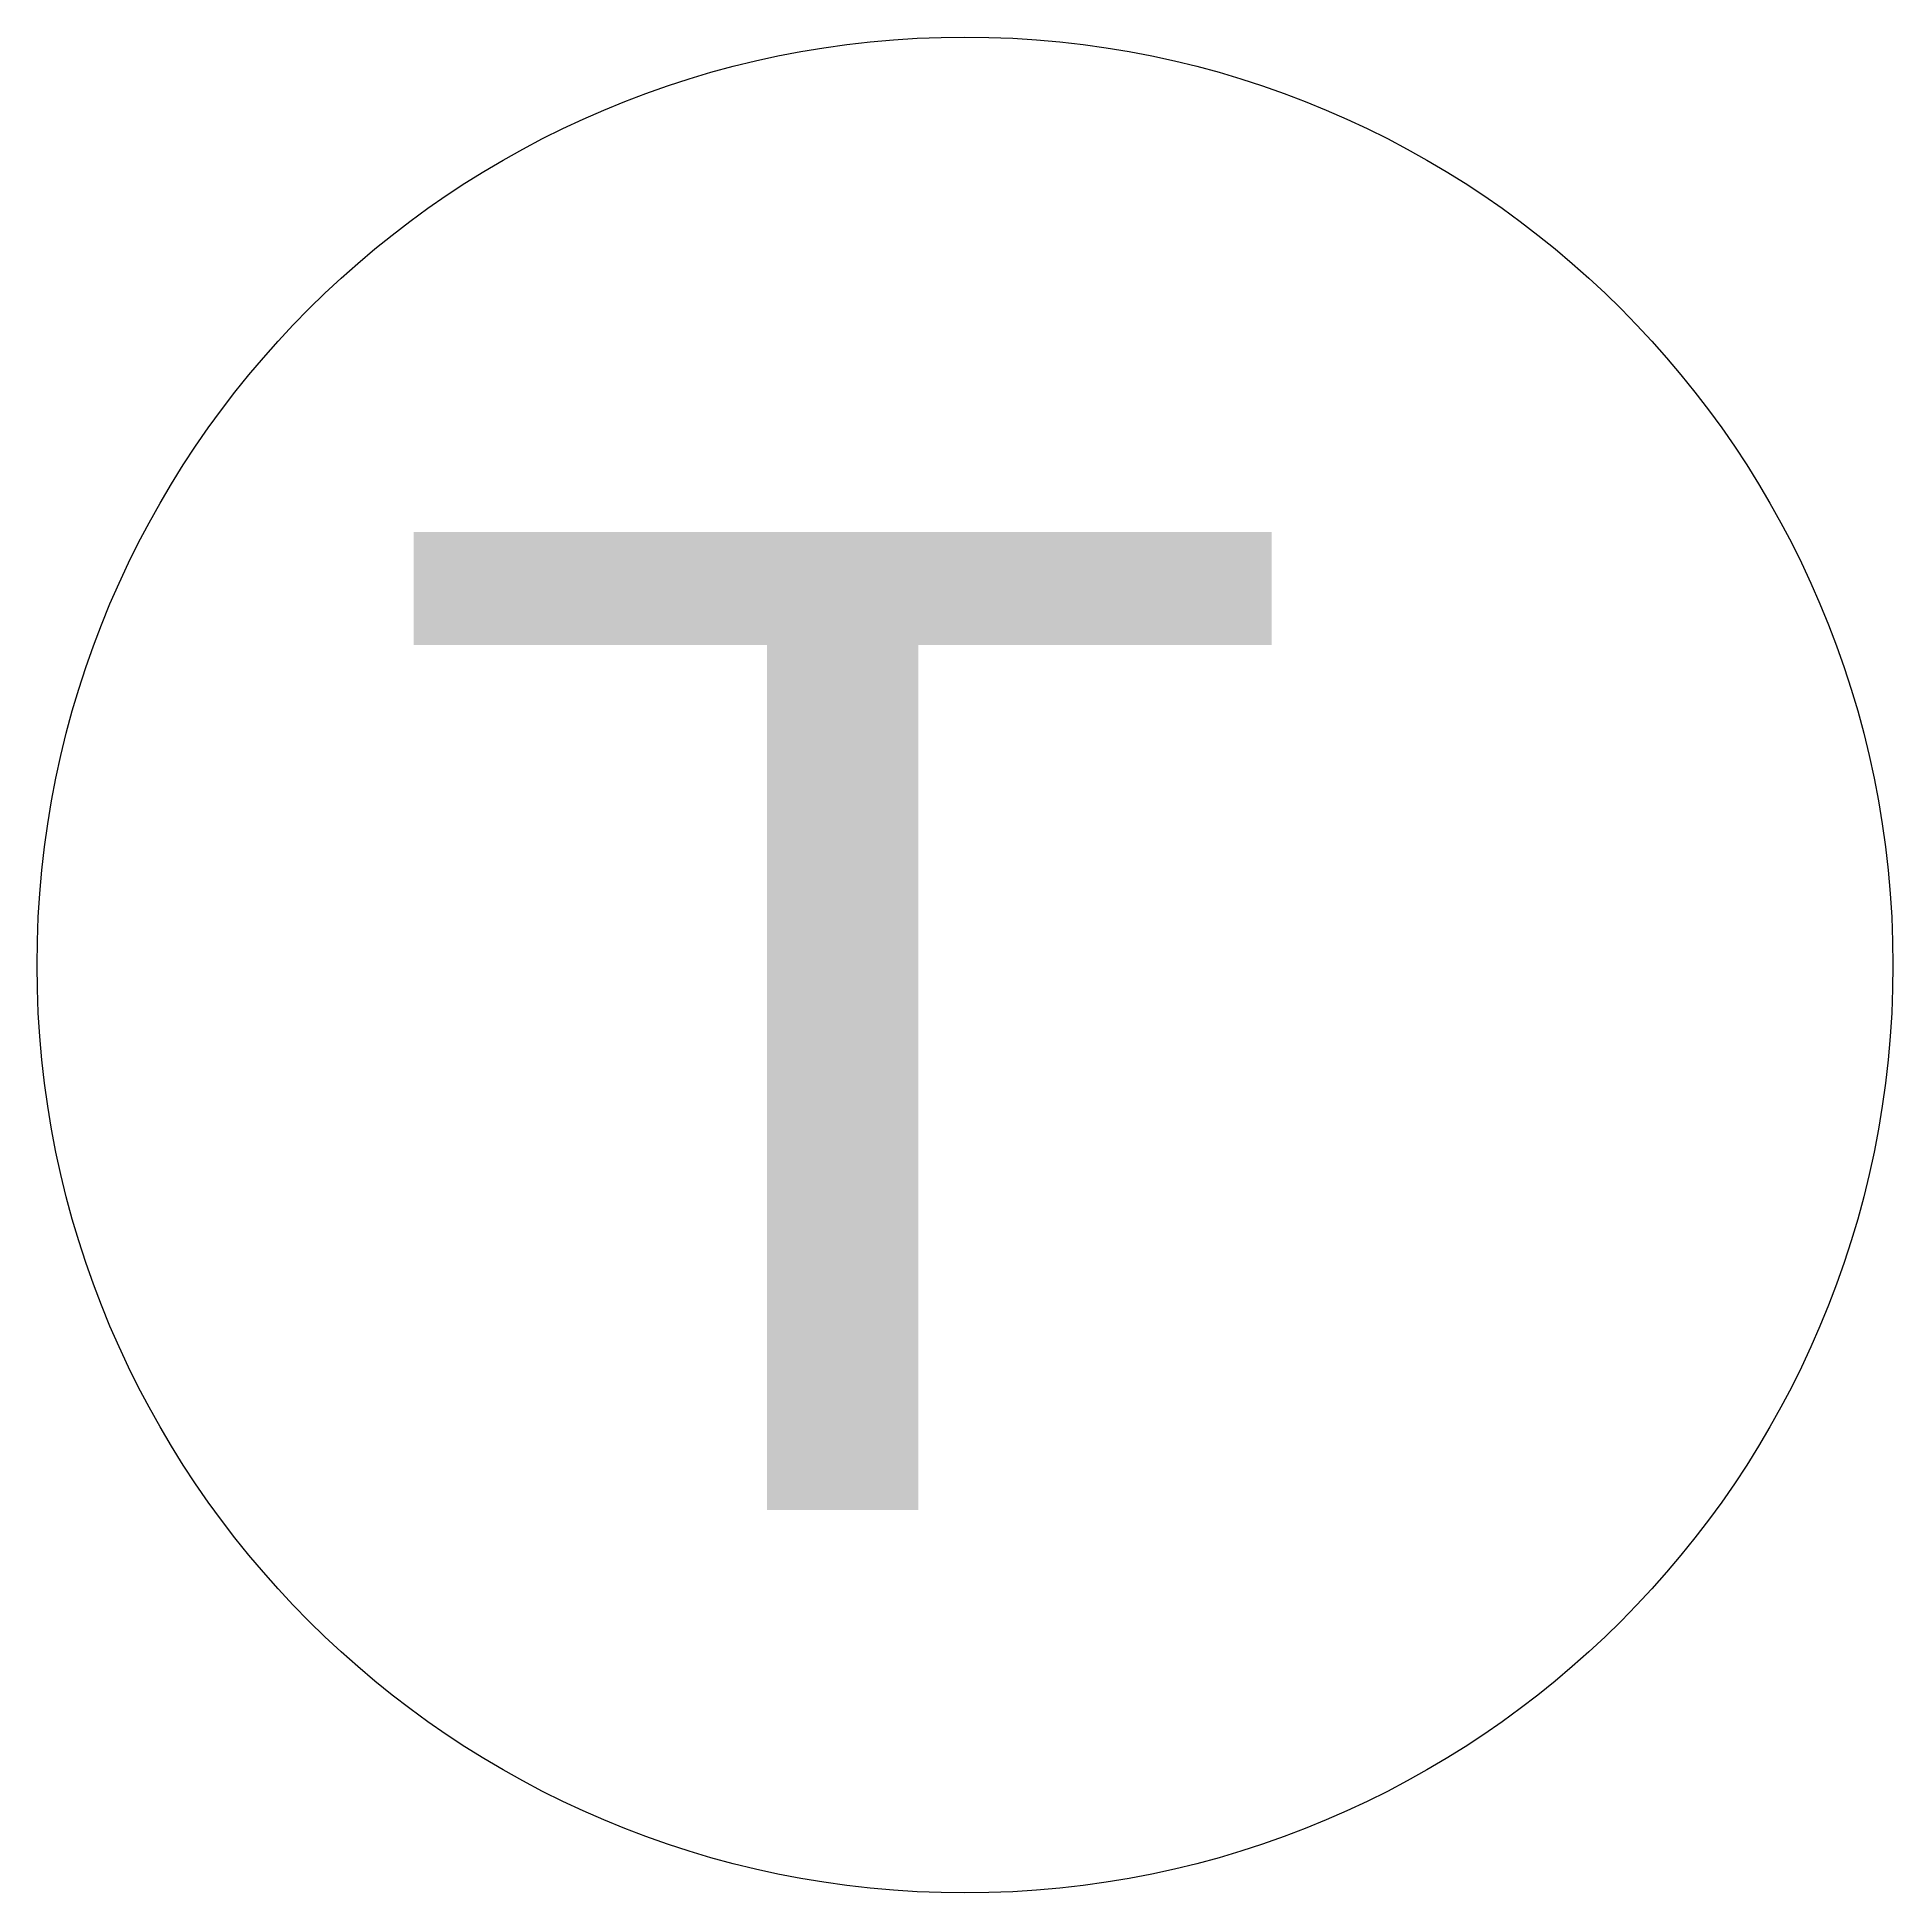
# Model space of a CAD drawing. Header units: inches. Extents: x 235.53 to 239.33, y -396.33 to -392.54.
import ezdxf

# ---------------------------------------------------------------- set-up
doc = ezdxf.new("R2010")
doc.units = ezdxf.units.IN
doc.header["$MEASUREMENT"] = 0
doc.layers.add('E201-Electrical-2nd-floor', color=4, linetype='Continuous', lineweight=9)
doc.styles.add('Reg', font='Courier New.ttf', dxfattribs={"height": 2})

msp = doc.modelspace()

# ---------------------------------------------------------------- linework, layer by layer
at = {"layer": 'E201-Electrical-2nd-floor'}
msp.add_circle((237.4295, -394.4326), 1.8976, dxfattribs=at)

# ---------------------------------------------------------------- texts
at = {"layer": 'E201-Electrical-2nd-floor', "lineweight": 5, "style": 'Reg'}
msp.add_text('T', height=2, dxfattribs=at).set_placement((236.1779, -395.5469))

doc.saveas('drawing.dxf')
